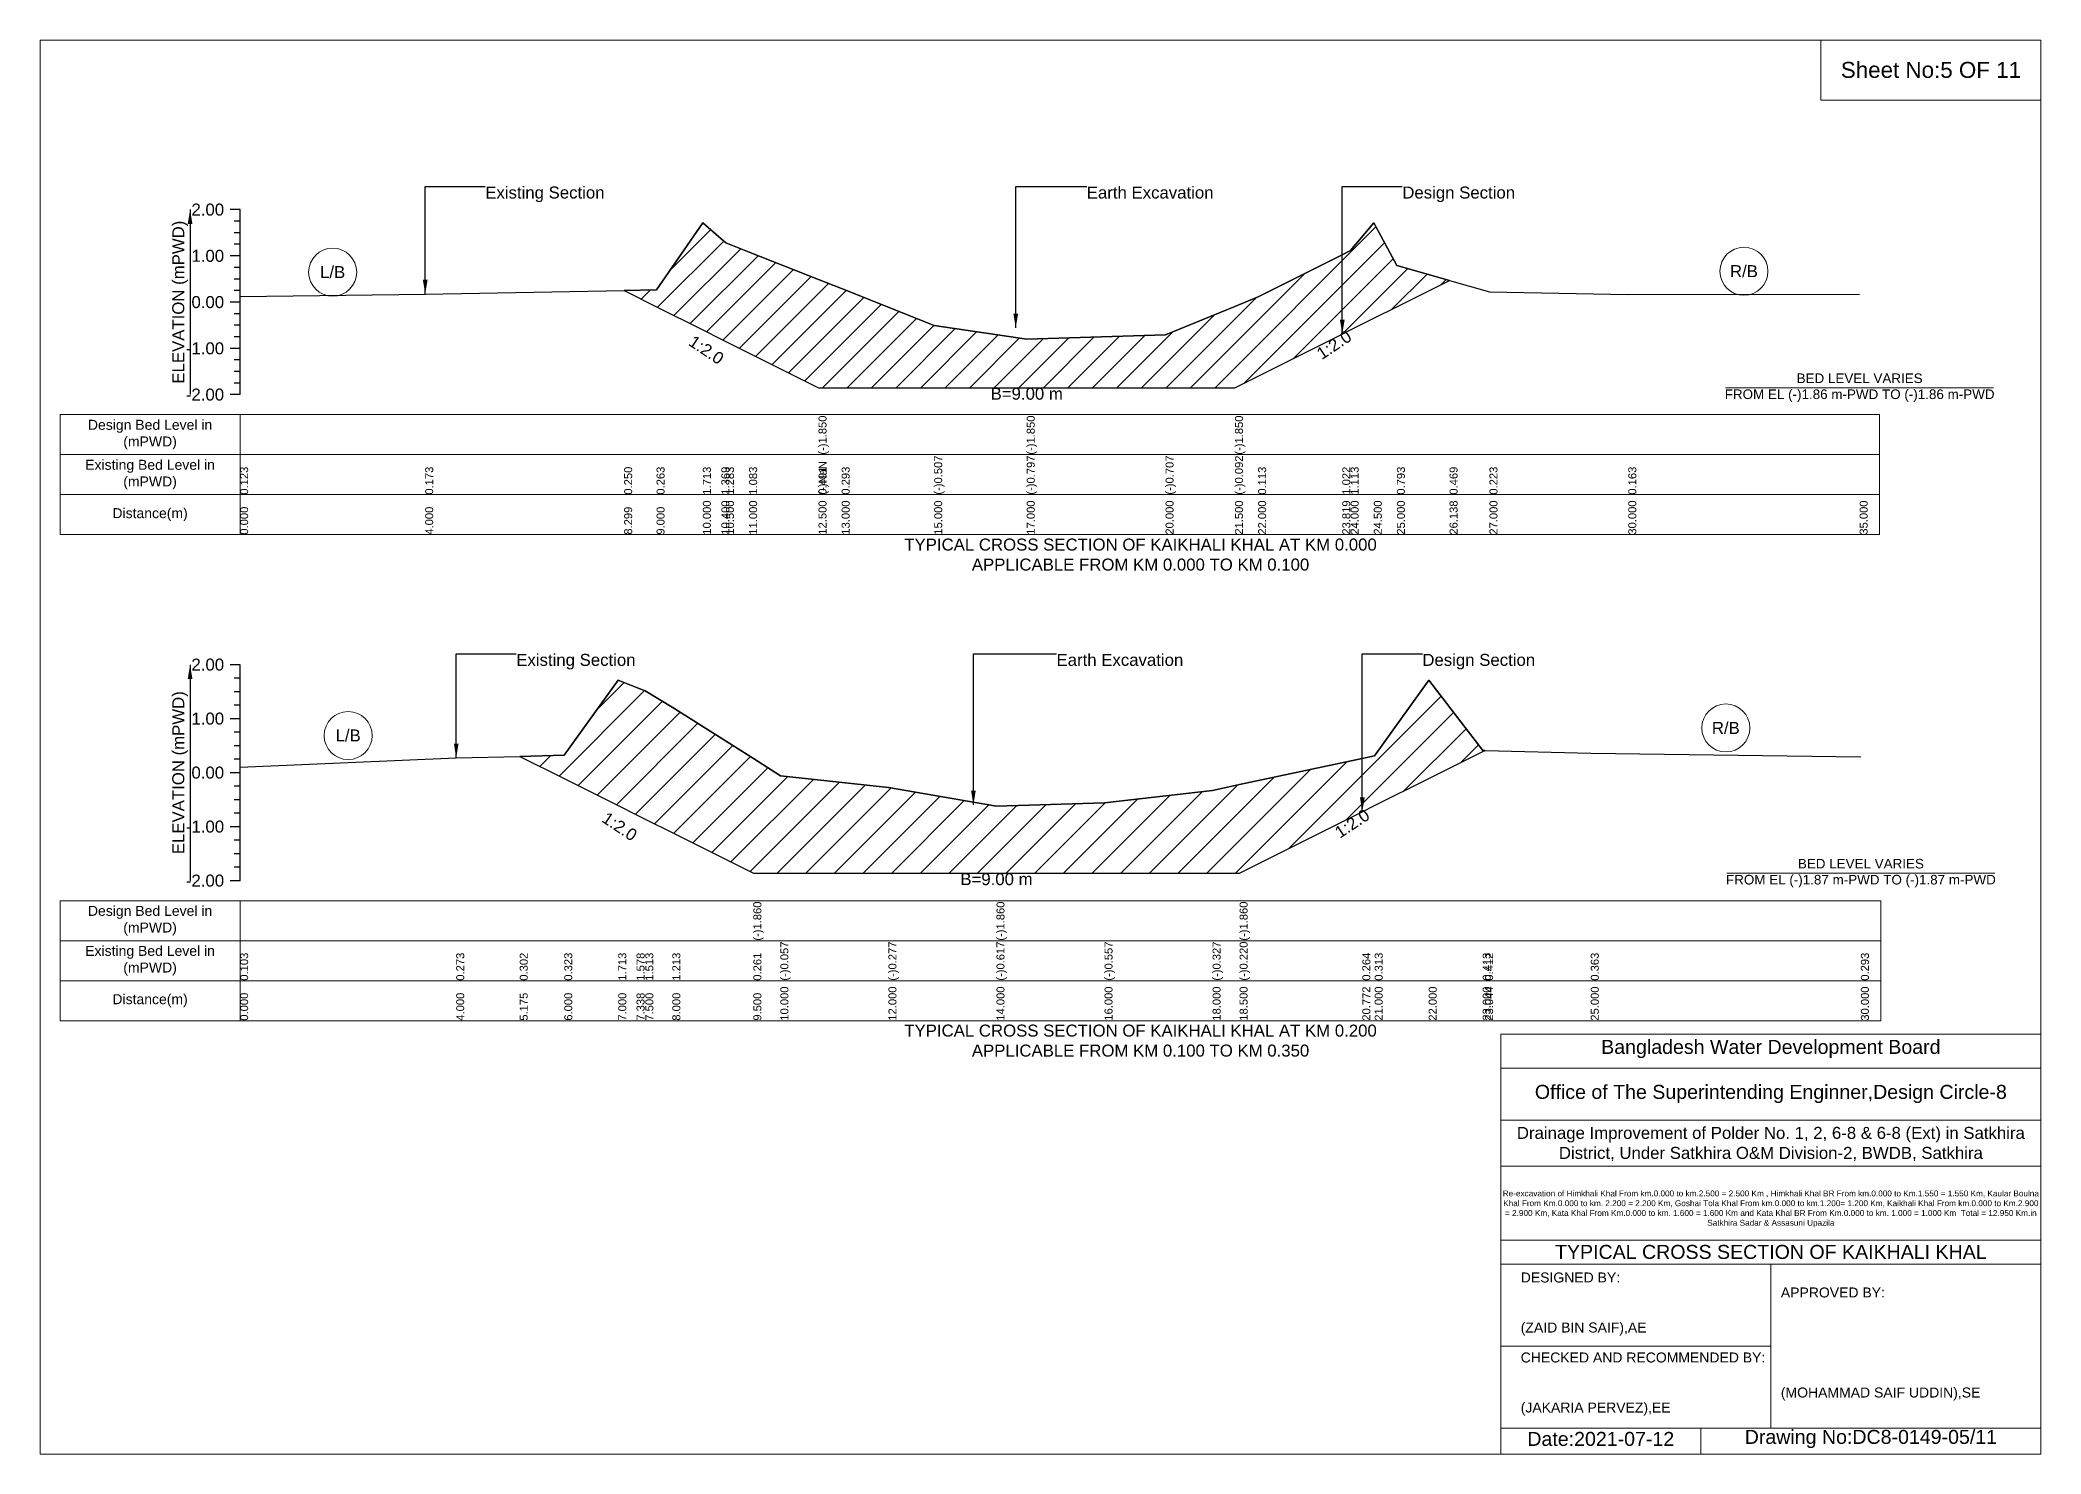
# Model space of a CAD drawing. Header units: inches. Extents: x 91000 to 628000, y -5656 to 0.
# Drawn here: x 410000 to 418000, y -5656 to 0 of the extents above; entities that cross this region are included whole.
import ezdxf

# ---------------------------------------------------------------- set-up
doc = ezdxf.new("R2010")
doc.units = ezdxf.units.IN
doc.header["$LTSCALE"] = 7
doc.header["$MEASUREMENT"] = 0
for name, color, linetype, lineweight in [('Cross section Data Border', 7, 'Continuous', 9), ('Cross Section Labels', 7, 'Continuous', 9), ('Existing_Bed_Level for Xsection', 7, 'Continuous', 25), ('Long Section Border', 7, 'Continuous', 9)]:
    doc.layers.add(name, color=color, linetype=linetype, lineweight=lineweight)
doc.styles.get("Standard").update_dxf_attribs({"font": 'arial.ttf'})
doc.dimstyles.get("Standard").update_dxf_attribs({"dimtxt": 0.18, "dimasz": 0.18, "dimexe": 0.18, "dimexo": 0.0625, "dimgap": 0.09, "dimtad": 0, "dimtih": 1, "dimtoh": 1, "dimdec": 4, "dimzin": 0, "dimdsep": 46, "dimtxsty": 'Standard', "dimcen": 0.09, "dimadec": 0, "dimazin": 0, "dimtfac": 1, "dimtdec": 4, "dimtofl": 0, "dimtmove": 0, "dimatfit": 3, "dimfxl": 1, "dimtolj": 1, "dimtzin": 0, "dimarcsym": 0})

msp = doc.modelspace()

# ---------------------------------------------------------------- hatches: boundary and pattern name
at = {"layer": 'Existing_Bed_Level for Xsection'}
h = msp.add_hatch(dxfattribs=at)
h.set_pattern_fill('ANSI31', color=256, scale=555, style=0)
h.paths.add_polyline_path([(412335.4, -1002.2), (412465, -1067.1), (412650, -1159.6), (412723.9, -1196.5), (412742.5, -1205.8), (412835, -1252.1), (413112.5, -1390.8), (413205, -1390.8), (413575, -1390.8), (413945, -1390.8), (414500, -1390.8), (414777.5, -1390.8), (414870, -1344.6), (415206.5, -1176.3), (415240, -1159.6), (415332.5, -1113.3), (415425, -1067.1), (415635.5, -961.8), (415425, -901.8), (415332.5, -731.6), (415240, -842.6), (415206.5, -859.4), (414870, -1027.7), (414777.5, -1065.6), (414500, -1179.3), (413945, -1196), (413575, -1142.3), (413205, -994.4), (413112.5, -957.8), (412835, -848.2), (412742.5, -811.2), (412723.9, -795.2), (412650, -731.6), (412465, -999.9)])
h = msp.add_hatch(dxfattribs=at)
h.set_pattern_fill('ANSI31', color=256, scale=648, style=0)
h.paths.add_polyline_path([(411917.9, -2865.4), (412096, -2954.5), (412312, -3062.5), (412384.9, -3099), (412420, -3116.5), (412528, -3170.5), (412852, -3332.5), (412960, -3332.5), (413392, -3332.5), (413824, -3332.5), (414256, -3332.5), (414688, -3332.5), (414796, -3332.5), (415286.7, -3087.1), (415336, -3062.5), (415552, -2954.5), (415768, -2846.5), (415777.5, -2841.8), (415768, -2841.5), (415552, -2560.7), (415336, -2863.1), (415286.7, -2873.6), (414796, -2978.3), (414688, -3001.4), (414256, -3051), (413824, -3064), (413392, -2990.6), (412960, -2943), (412852, -2874.5), (412528, -2668.7), (412420, -2603.9), (412384.9, -2589.9), (412312, -2560.7), (412096, -2861)])

# ---------------------------------------------------------------- linework, layer by layer
at = {"layer": 'Cross section Data Border'}
for points in [[(410080, -1498.6), (417355, -1498.6), (417355, -1978.6), (410080, -1978.6)], [(410080, -3442.7), (417360, -3442.7), (417360, -3922.7), (410080, -3922.7)]]:
    msp.add_lwpolyline(points, close=True, dxfattribs=at)
for points in [[(410800, -1498.6), (410800, -1978.6)], [(410080, -1658.6), (417355, -1658.6)], [(410080, -1818.6), (417355, -1818.6)], [(410800, -3442.7), (410800, -3922.7)], [(410080, -3602.7), (417360, -3602.7)], [(410080, -3762.7), (417360, -3762.7)]]:
    msp.add_lwpolyline(points, dxfattribs=at)
at = {"layer": 'Cross Section Labels'}
for points in [[(416739.2, -1390.8), (417810.8, -1390.8)], [(416744.2, -3332.5), (417815.8, -3332.5)]]:
    msp.add_lwpolyline(points, dxfattribs=at)
for centre in [(411170, -928.7), (416812.5, -925), (411232, -2782.1), (416740, -2751.9)]:
    msp.add_circle(centre, 96, dxfattribs=at)
at = {"layer": 'Existing_Bed_Level for Xsection'}
for points in [[(410800, -678.6), (410760, -678.6)], [(410800, -1418.6), (410800, -1233.6), (410800, -1048.6), (410800, -863.6), (410800, -678.6)], [(410800, -724.8), (410776, -724.8)], [(410800, -771.1), (410776, -771.1)], [(410800, -1025.8), (411540, -1016.5), (412335.4, -1002.2), (412465, -999.9), (412650, -731.6), (412723.9, -795.2), (412742.5, -811.2), (412835, -848.2), (413112.5, -957.8), (413112.5, -957.8), (413205, -994.4), (413575, -1142.3), (413945, -1196), (413945, -1196), (414500, -1179.3), (414777.5, -1065.6), (414777.5, -1065.6), (414870, -1027.7), (415206.5, -859.4), (415240, -842.6), (415332.5, -731.6), (415425, -901.8), (415635.5, -961.8), (415795, -1007.3), (416350, -1018.4), (417275, -1016.5)], [(410800, -863.6), (410760, -863.6)], [(410800, -817.3), (410776, -817.3)], [(410800, -909.8), (410776, -909.8)], [(410800, -956.1), (410776, -956.1)], [(410800, -1002.3), (410776, -1002.3)], [(410800, -1048.6), (410760, -1048.6)], [(410800, -1094.8), (410776, -1094.8)], [(410800, -1141.1), (410776, -1141.1)], [(410800, -1187.3), (410776, -1187.3)], [(410800, -1233.6), (410760, -1233.6)], [(410800, -1279.8), (410776, -1279.8)], [(410800, -1326.1), (410776, -1326.1)], [(410800, -1418.6), (410760, -1418.6)], [(410800, -1372.3), (410776, -1372.3)], [(410800, -2498.7), (410760, -2498.7)], [(410800, -2552.7), (410776, -2552.7)], [(410800, -3362.7), (410800, -3146.7), (410800, -2930.7), (410800, -2714.7), (410800, -2498.7)], [(410800, -2606.7), (410776, -2606.7)], [(410800, -2908.5), (411664, -2871.8), (411917.9, -2865.4), (412096, -2861), (412312, -2560.7), (412384.9, -2589.9), (412420, -2603.9), (412528, -2668.7), (412852, -2874.5), (412852, -2874.5), (412960, -2943), (413392, -2990.6), (413824, -3064), (413824, -3064), (414256, -3051), (414688, -3001.4), (414796, -2978.3), (414796, -2978.3), (415286.7, -2873.6), (415336, -2863.1), (415552, -2560.7), (415768, -2841.5), (415777.5, -2841.8), (416200, -2852.3), (417280, -2867.4)], [(410800, -2714.7), (410760, -2714.7)], [(410800, -2660.7), (410776, -2660.7)], [(410800, -2768.7), (410776, -2768.7)], [(410800, -2822.7), (410776, -2822.7)], [(410800, -2876.7), (410776, -2876.7)], [(410800, -2930.7), (410760, -2930.7)], [(410800, -2984.7), (410776, -2984.7)], [(410800, -3038.7), (410776, -3038.7)], [(410800, -3092.7), (410776, -3092.7)], [(410800, -3146.7), (410760, -3146.7)], [(410800, -3200.7), (410776, -3200.7)], [(410800, -3254.7), (410776, -3254.7)], [(410800, -3308.7), (410776, -3308.7)], [(410800, -3362.7), (410760, -3362.7)]]:
    msp.add_lwpolyline(points, dxfattribs=at)
for points in [[(412335.4, -1002.2), (412335.4, -1002.2), (412465, -1067.1), (412650, -1159.6), (412723.9, -1196.5), (412742.5, -1205.8), (412835, -1252.1), (413112.5, -1390.8), (413112.5, -1390.8), (413205, -1390.8), (413575, -1390.8), (413945, -1390.8), (413945, -1390.8), (414500, -1390.8), (414777.5, -1390.8), (414777.5, -1390.8), (414870, -1344.6), (415206.5, -1176.3), (415240, -1159.6), (415332.5, -1113.3), (415425, -1067.1), (415635.5, -961.8), (415635.5, -961.8), (415635.5, -961.8), (415425, -901.8), (415332.5, -731.6), (415240, -842.6), (415206.5, -859.4), (414870, -1027.7), (414777.5, -1065.6), (414777.5, -1065.6), (414500, -1179.3), (413945, -1196), (413945, -1196), (413575, -1142.3), (413205, -994.4), (413112.5, -957.8), (413112.5, -957.8), (412835, -848.2), (412742.5, -811.2), (412723.9, -795.2), (412650, -731.6), (412465, -999.9), (412335.4, -1002.2)], [(411917.9, -2865.4), (411917.9, -2865.4), (412096, -2954.5), (412312, -3062.5), (412384.9, -3099), (412420, -3116.5), (412528, -3170.5), (412852, -3332.5), (412852, -3332.5), (412960, -3332.5), (413392, -3332.5), (413824, -3332.5), (413824, -3332.5), (414256, -3332.5), (414688, -3332.5), (414796, -3332.5), (414796, -3332.5), (415286.7, -3087.1), (415336, -3062.5), (415552, -2954.5), (415768, -2846.5), (415777.5, -2841.8), (415768, -2841.5), (415552, -2560.7), (415336, -2863.1), (415286.7, -2873.6), (414796, -2978.3), (414796, -2978.3), (414688, -3001.4), (414256, -3051), (413824, -3064), (413824, -3064), (413392, -2990.6), (412960, -2943), (412852, -2874.5), (412852, -2874.5), (412528, -2668.7), (412420, -2603.9), (412384.9, -2589.9), (412312, -2560.7), (412096, -2861), (411917.9, -2865.4)]]:
    msp.add_lwpolyline(points, close=True, dxfattribs=at)
at = {"layer": 'Long Section Border'}
for points in [[(410000, 0), (418000, 0), (418000, -5656), (410000, -5656)], [(417120, 0), (418000, 0), (418000, -240), (417120, -240)]]:
    msp.add_lwpolyline(points, close=True, dxfattribs=at)
for points in [[(415840, -5656), (415840, -3976), (418000, -3976)], [(415840, -4112), (418000, -4112)], [(415840, -4320), (418000, -4320)], [(415840, -4504), (418000, -4504)], [(415840, -4800), (418000, -4800)], [(415840, -4896), (418000, -4896)], [(416920, -4896), (416920, -5552)], [(415840, -5224), (416920, -5224)], [(415840, -5552), (418000, -5552)], [(416640, -5552), (416640, -5656)]]:
    msp.add_lwpolyline(points, dxfattribs=at)

# ---------------------------------------------------------------- texts
at = {"layer": 'Cross section Data Border', "char_height": 40, "width": 640, "attachment_point": 5}
for s, insert in [('Design Bed Level in (mPWD)', (410440, -1578.6)), ('Existing Bed Level in (mPWD)', (410440, -1738.6)), ('Distance(m)', (410440, -1898.6)), ('Design Bed Level in (mPWD)', (410440, -3522.7)), ('Existing Bed Level in (mPWD)', (410440, -3682.7)), ('Distance(m)', (410440, -3842.7))]:
    msp.add_mtext(s, dxfattribs=dict(at, insert=insert))
at = {"layer": 'Cross Section Labels'}
for s, insert, char_height, attachment_point in [('Existing Section', (411780, -586.1), 48, 1), ('Earth Excavation', (414185, -586.1), 48, 1), ('Design Section', (415446.5, -586.1), 48, 1), ('L/B', (411170, -928.7), 48, 5), ('R/B', (416812.5, -925), 48, 5), ('BED LEVEL VARIES ^JFROM EL (-)1.86 m-PWD TO (-)1.86 m-PWD', (417275, -1390.8), 38.4, 5), ('B=9.00 m', (413945, -1390.8), 48, 2), ('TYPICAL CROSS SECTION OF KAIKHALI KHAL AT KM 0.000^JAPPLICABLE FROM KM 0.000 TO KM 0.100', (414400, -2058.6), 48, 5), ('Existing Section', (411904, -2455.5), 48, 1), ('Earth Excavation', (414064, -2455.5), 48, 1), ('Design Section', (415526.7, -2455.5), 48, 1), ('L/B', (411232, -2782.1), 48, 5), ('R/B', (416740, -2751.9), 48, 5), ('BED LEVEL VARIES ^JFROM EL (-)1.87 m-PWD TO (-)1.87 m-PWD', (417280, -3332.5), 38.4, 5), ('B=9.00 m', (413824, -3332.5), 48, 2), ('TYPICAL CROSS SECTION OF KAIKHALI KHAL AT KM 0.200^JAPPLICABLE FROM KM 0.100 TO KM 0.350', (414400, -4002.7), 48, 5)]:
    msp.add_mtext(s, dxfattribs=dict(at, insert=insert, char_height=char_height, attachment_point=attachment_point))
at = {"layer": 'Cross Section Labels', "char_height": 48, "attachment_point": 2}
for insert, rotation in [((412677.7, -1219.6), 326.30993), ((415160.2, -1199.4), 33.69007), ((412330.9, -3126), 326.30993), ((415232.7, -3114.1), 33.69007)]:
    msp.add_mtext('1:2.0', dxfattribs=dict(at, insert=insert, rotation=rotation))
at = {"layer": 'Existing_Bed_Level for Xsection', "char_height": 48, "attachment_point": 6}
for s, insert in [('2.00', (410736, -678.6)), ('1.00', (410736, -863.6)), ('0.00', (410736, -1048.6)), ('-1.00', (410736, -1233.6)), ('-2.00', (410736, -1418.6)), ('2.00', (410736, -2498.7)), ('1.00', (410736, -2714.7)), ('0.00', (410736, -2930.7)), ('-1.00', (410736, -3146.7)), ('-2.00', (410736, -3362.7))]:
    msp.add_mtext(s, dxfattribs=dict(at, insert=insert))
at = {"layer": 'Existing_Bed_Level for Xsection', "rotation": 90}
for s, insert, char_height, attachment_point in [('ELEVATION (mPWD)', (410560, -1048.6), 48, 5), ('(-)1.850', (413112.5, -1658.6), 32, 1), ('(-)1.850', (413945, -1658.6), 32, 1), ('(-)1.850', (414777.5, -1658.6), 32, 1), ('(-)0.507', (413575, -1818.6), 32, 1), ('(-)0.797', (413945, -1818.6), 32, 1), ('(-)0.797', (413945, -1818.6), 32, 1), ('(-)0.797', (413945, -1818.6), 32, 1), ('(-)0.707', (414500, -1818.6), 32, 1), ('(-)0.092', (414777.5, -1818.6), 32, 1), ('(-)0.092', (414777.5, -1818.6), 32, 1), ('0.123', (410800, -1818.6), 32, 1), ('0.173', (411540, -1818.6), 32, 1), ('0.173', (411540, -1818.6), 32, 1), ('0.250', (412335.4, -1818.6), 32, 1), ('0.263', (412465, -1818.6), 32, 1), ('1.713', (412650, -1818.6), 32, 1), ('1.713', (412650, -1818.6), 32, 1), ('1.369', (412723.9, -1818.6), 32, 1), ('1.283', (412742.5, -1818.6), 32, 1), ('1.083', (412835, -1818.6), 32, 1), ('(-)NaN', (413112.5, -1818.6), 32, 1), ('(-)NaN', (413112.5, -1818.6), 32, 1), ('0.491', (413112.5, -1818.6), 32, 1), ('0.491', (413112.5, -1818.6), 32, 1), ('0.293', (413205, -1818.6), 32, 1), ('0.113', (414870, -1818.6), 32, 1), ('1.022', (415206.5, -1818.6), 32, 1), ('1.113', (415240, -1818.6), 32, 1), ('0.793', (415425, -1818.6), 32, 1), ('0.469', (415635.5, -1818.6), 32, 1), ('0.223', (415795, -1818.6), 32, 1), ('0.163', (416350, -1818.6), 32, 1), ('0.000', (410800, -1978.6), 32, 1), ('4.000', (411540, -1978.6), 32, 1), ('8.299', (412335.4, -1978.6), 32, 1), ('9.000', (412465, -1978.6), 32, 1), ('10.000', (412650, -1978.6), 32, 1), ('10.400', (412723.9, -1978.6), 32, 1), ('10.500', (412742.5, -1978.6), 32, 1), ('11.000', (412835, -1978.6), 32, 1), ('12.500', (413112.5, -1978.6), 32, 1), ('12.500', (413112.5, -1978.6), 32, 1), ('12.500', (413112.5, -1978.6), 32, 1), ('13.000', (413205, -1978.6), 32, 1), ('15.000', (413575, -1978.6), 32, 1), ('17.000', (413945, -1978.6), 32, 1), ('17.000', (413945, -1978.6), 32, 1), ('17.000', (413945, -1978.6), 32, 1), ('20.000', (414500, -1978.6), 32, 1), ('21.500', (414777.5, -1978.6), 32, 1), ('21.500', (414777.5, -1978.6), 32, 1), ('21.500', (414777.5, -1978.6), 32, 1), ('22.000', (414870, -1978.6), 32, 1), ('23.819', (415206.5, -1978.6), 32, 1), ('24.000', (415240, -1978.6), 32, 1), ('24.500', (415332.5, -1978.6), 32, 1), ('25.000', (415425, -1978.6), 32, 1), ('26.138', (415635.5, -1978.6), 32, 1), ('27.000', (415795, -1978.6), 32, 1), ('30.000', (416350, -1978.6), 32, 1), ('35.000', (417275, -1978.6), 32, 1), ('ELEVATION (mPWD)', (410560, -2930.7), 48, 5), ('(-)1.860', (412852, -3602.7), 32, 1), ('(-)1.860', (413824, -3602.7), 32, 1), ('(-)1.860', (414796, -3602.7), 32, 1), ('0.103', (410800, -3762.7), 32, 1), ('0.273', (411664, -3762.7), 32, 1), ('0.302', (411917.9, -3762.7), 32, 1), ('0.323', (412096, -3762.7), 32, 1), ('1.713', (412312, -3762.7), 32, 1), ('1.713', (412312, -3762.7), 32, 1), ('1.578', (412384.9, -3762.7), 32, 1), ('1.513', (412420, -3762.7), 32, 1), ('1.213', (412528, -3762.7), 32, 1), ('0.261', (412852, -3762.7), 32, 1), ('0.261', (412852, -3762.7), 32, 1), ('0.261', (412852, -3762.7), 32, 1), ('(-)0.057', (412960, -3762.7), 32, 1), ('(-)0.277', (413392, -3762.7), 32, 1), ('(-)0.617', (413824, -3762.7), 32, 1), ('(-)0.617', (413824, -3762.7), 32, 1), ('(-)0.617', (413824, -3762.7), 32, 1), ('(-)0.557', (414256, -3762.7), 32, 1), ('(-)0.327', (414688, -3762.7), 32, 1), ('(-)0.220', (414796, -3762.7), 32, 1), ('(-)0.220', (414796, -3762.7), 32, 1), ('(-)0.220', (414796, -3762.7), 32, 1), ('0.264', (415286.7, -3762.7), 32, 1), ('0.313', (415336, -3762.7), 32, 1), ('0.413', (415768, -3762.7), 32, 1), ('0.412', (415777.5, -3762.7), 32, 1), ('0.363', (416200, -3762.7), 32, 1), ('0.293', (417280, -3762.7), 32, 1), ('0.000', (410800, -3922.7), 32, 1), ('4.000', (411664, -3922.7), 32, 1), ('5.175', (411917.9, -3922.7), 32, 1), ('6.000', (412096, -3922.7), 32, 1), ('7.000', (412312, -3922.7), 32, 1), ('7.338', (412384.9, -3922.7), 32, 1), ('7.500', (412420, -3922.7), 32, 1), ('8.000', (412528, -3922.7), 32, 1), ('9.500', (412852, -3922.7), 32, 1), ('9.500', (412852, -3922.7), 32, 1), ('9.500', (412852, -3922.7), 32, 1), ('10.000', (412960, -3922.7), 32, 1), ('12.000', (413392, -3922.7), 32, 1), ('14.000', (413824, -3922.7), 32, 1), ('14.000', (413824, -3922.7), 32, 1), ('14.000', (413824, -3922.7), 32, 1), ('16.000', (414256, -3922.7), 32, 1), ('18.000', (414688, -3922.7), 32, 1), ('18.500', (414796, -3922.7), 32, 1), ('18.500', (414796, -3922.7), 32, 1), ('18.500', (414796, -3922.7), 32, 1), ('20.772', (415286.7, -3922.7), 32, 1), ('21.000', (415336, -3922.7), 32, 1), ('22.000', (415552, -3922.7), 32, 1), ('23.000', (415768, -3922.7), 32, 1), ('23.044', (415777.5, -3922.7), 32, 1), ('25.000', (416200, -3922.7), 32, 1), ('30.000', (417280, -3922.7), 32, 1)]:
    msp.add_mtext(s, dxfattribs=dict(at, insert=insert, char_height=char_height, attachment_point=attachment_point))
at = {"layer": 'Long Section Border', "attachment_point": 5}
for s, insert, char_height in [('Sheet No:5 OF 11', (417560, -120), 64), ('Bangladesh Water Development Board', (416920, -4036), 56), ('Office of The Superintending Enginner,Design Circle-8', (416920, -4216), 56)]:
    msp.add_mtext(s, dxfattribs=dict(at, insert=insert, char_height=char_height))
at = {"layer": 'Long Section Border'}
for s, insert, char_height, width, attachment_point in [('Drainage Improvement of Polder No. 1, 2, 6-8 & 6-8 (Ext) in Satkhira District, Under Satkhira O&M Division-2, BWDB, Satkhira', (416920, -4416), 48, 2240, 5), ('Re-excavation of Himkhali Khal From km.0.000 to km.2.500 = 2.500 Km , Himkhali Khal BR From km.0.000 to Km.1.550 = 1.550 Km, Kaular Boulna Khal From Km.0.000 to km. 2.200 = 2.200 Km, Goshai Tola Khal From km.0.000 to km.1.200= 1.200 Km, Kaikhali Khal From km.0.000 to Km.2.900 = 2.900 Km, Kata Khal From Km.0.000 to km. 1.600 = 1.600 Km and Kata Khal BR From Km.0.000 to km. 1.000 = 1.000 Km  Total = 12.950 Km.in Satkhira Sadar & Assasuni Upazila', (416920, -4676), 23.4814, 2160, 5), ('TYPICAL CROSS SECTION OF KAIKHALI KHAL', (416920, -4848), 56, 2240, 5), ('DESIGNED BY:^J^J^J(ZAID BIN SAIF),AE', (415920, -5056), 40, 1120, 4), ('APPROVED BY:^J^J^J^J^J^J(MOHAMMAD SAIF UDDIN),SE', (416960, -5216), 40, 1120, 4), ('CHECKED AND RECOMMENDED BY:^J^J^J(JAKARIA PERVEZ),EE', (415920, -5376), 40, 1120, 4), ('Date:2021-07-12', (416240, -5596), 56, 1120, 5), ('Drawing No:DC8-0149-05/11', (417320, -5596), 56, 1760, 5)]:
    msp.add_mtext(s, dxfattribs=dict(at, insert=insert, char_height=char_height, width=width, attachment_point=attachment_point))

# ---------------------------------------------------------------- leaders
at = {"layer": 'Cross Section Labels', "annotation_type": 0, "has_hookline": 1, "hookline_direction": 0}
for points, text_width in [([(411540, -1016.5), (411540, -586.1), (411779.9, -586.1)], 467.2), ([(413901.1, -1151.9), (413901.1, -586.1), (414184.9, -586.1)], 497), ([(415206.5, -1176.3), (415206.5, -586.1), (415446.4, -586.1)], 441.2), ([(411664, -2871.8), (411664, -2455.5), (411903.9, -2455.5)], 467.2), ([(413731.7, -3059.8), (413731.7, -2455.5), (414063.9, -2455.5)], 497), ([(415286.7, -3087.1), (415286.7, -2455.5), (415526.6, -2455.5)], 441.2)]:
    msp.add_leader(points, dimstyle='Standard', override={"dimasz": 57.6}, dxfattribs=dict(at, text_width=text_width))
at = {"layer": 'Existing_Bed_Level for Xsection'}
for points in [[(410600, -678.6), (410600, -1418.6)], [(410600, -2498.7), (410600, -3362.7)]]:
    msp.add_leader(points, dimstyle='Standard', override={"dimasz": 57.6}, dxfattribs=at)

doc.saveas('drawing.dxf')
